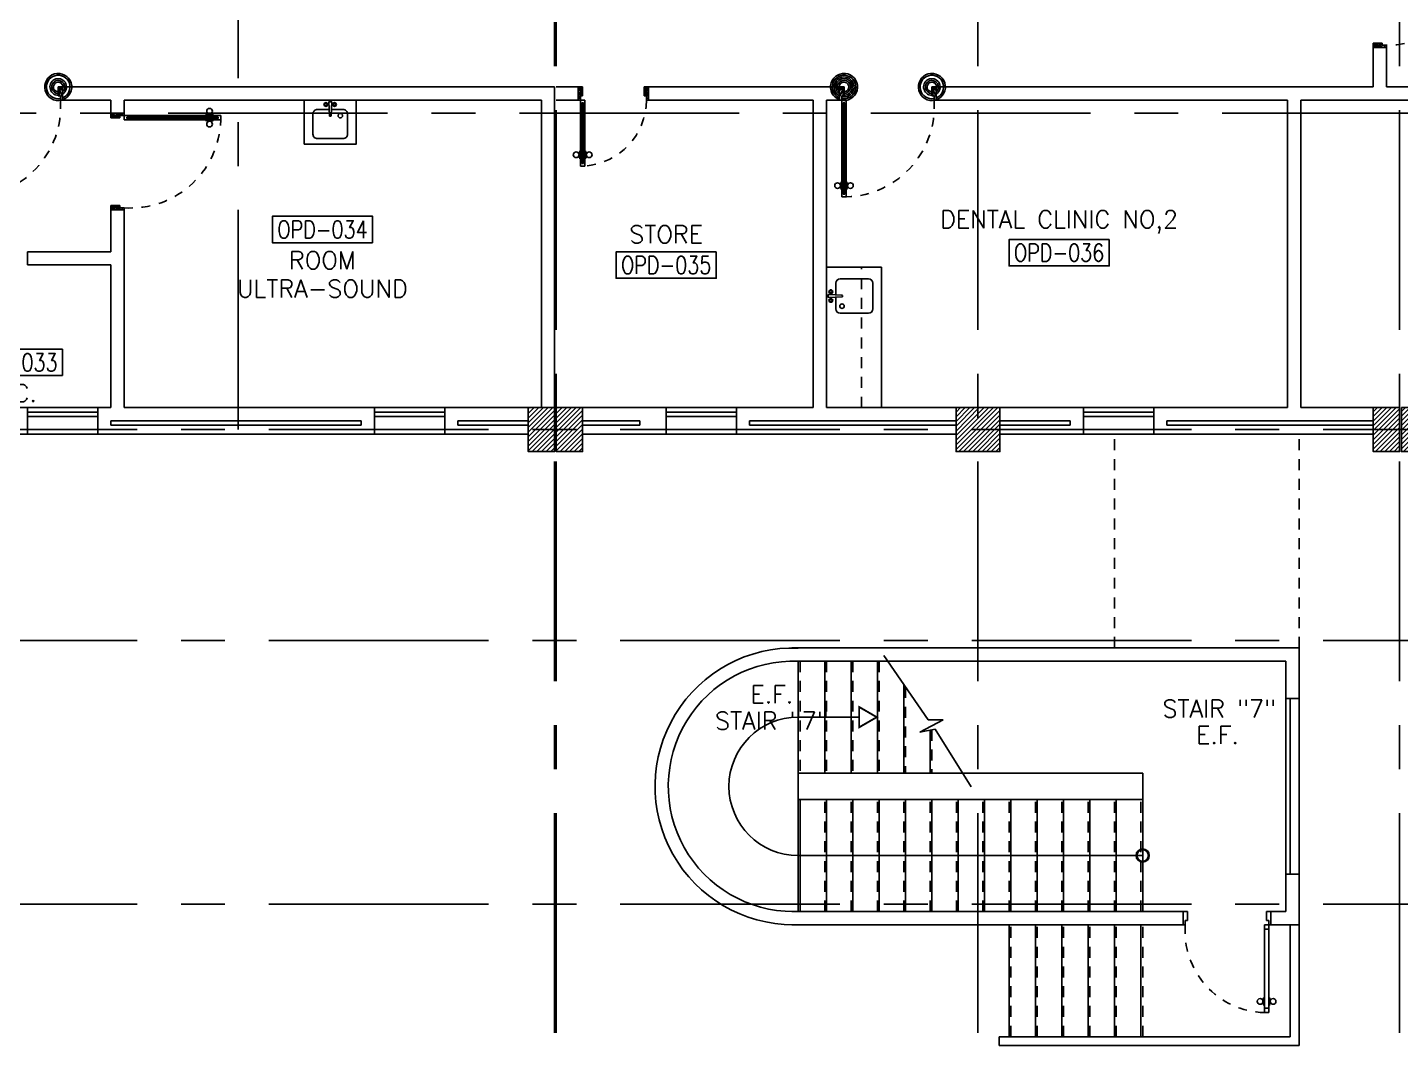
# Model space of a CAD drawing. Extents: x 417820 to 418048, y 43448 to 43539.
# Drawn here: x 417857.86 to 417873.49, y 43459.86 to 43471.45 of the extents above; entities that cross this region are included whole.
import ezdxf
from ezdxf.enums import TextEntityAlignment as Align

# ---------------------------------------------------------------- set-up
doc = ezdxf.new("R2010")
doc.units = 0
doc.header["$MEASUREMENT"] = 0
for name, pattern in [('CENTERX2', [4, 2.5, -0.5, 0.5, -0.5]), ('HIDDEN', [0.375, 0.25, -0.125]), ('HIDDEN2', [0.1875, 0.125, -0.0625])]:
    doc.linetypes.add(name, pattern=pattern)
doc.layers.get('0').update_dxf_attribs({"color": 11, "linetype": 'CONTINUOUS'})
for name, color, linetype in [('AXES', 11, 'CENTERX2'), ('COL', 11, 'CONTINUOUS'), ('DOOR', 11, 'CONTINUOUS'), ('Handrail', 11, 'CONTINUOUS'), ('HAT', 11, 'CONTINUOUS'), ('HIDDEN', 11, 'HIDDEN2'), ('INSUL', 11, 'CONTINUOUS'), ('Locker', 11, 'CONTINUOUS'), ('ME-FIX', 11, 'CONTINUOUS'), ('RM-BOX', 11, 'CONTINUOUS'), ('RM-NAME', 11, 'CONTINUOUS'), ('RM-NO', 11, 'CONTINUOUS'), ('SHAFT', 11, 'CONTINUOUS'), ('STR', 11, 'CONTINUOUS'), ('WALL', 11, 'CONTINUOUS'), ('WIN', 11, 'CONTINUOUS')]:
    doc.layers.add(name, color=color, linetype=linetype)
doc.styles.add('ROMANS', font='ROMANS.shx', dxfattribs={"width": 0.6})

# ---------------------------------------------------------------- blocks, each defined once
blk = doc.blocks.new('RM1')
at = {"layer": 'RM-BOX'}
blk.add_lwpolyline([(570, -200), (-570, -200), (-570, -500), (570, -500)], close=True, dxfattribs=at)
at = {"layer": 'RM-NAME', "style": 'ROMANS'}
for tag, p in [('ROOMNAME1', (0, 324)), ('ROOMNAME2', (0, 0))]:
    blk.add_attdef(tag, text='', height=200, dxfattribs=at).set_placement(p, align=Align.MIDDLE)
at = {"layer": 'RM-NO', "style": 'ROMANS', "width": 0.8}
blk.add_attdef('ROOMNO', text='', height=200, dxfattribs=at).set_placement((0, -350), align=Align.MIDDLE)
blk = doc.blocks.new('*X129')
at = {"color": 0}
for p, q in [((61359, 10129), (61837, 10607)), ((61359, 10182), (61784, 10607)), ((61359, 10235), (61731, 10607)), ((61359, 10288), (61678, 10607)), ((61359, 10341), (61624, 10607)), ((61359, 10395), (61571, 10607)), ((61359, 10448), (61518, 10607)), ((61359, 10501), (61465, 10607)), ((61359, 10554), (61412, 10607)), ((61359, 10607), (61359, 10607)), ((61390, 10107), (61859, 10576)), ((61443, 10107), (61859, 10523)), ((61496, 10107), (61859, 10470)), ((61549, 10107), (61859, 10417)), ((61602, 10107), (61859, 10364)), ((61655, 10107), (61859, 10311)), ((61708, 10107), (61859, 10258)), ((61761, 10107), (61859, 10205)), ((61814, 10107), (61859, 10152))]:
    blk.add_line(p, q, dxfattribs=at)
blk = doc.blocks.new('COL50')
at = {"layer": 'COL'}
blk.add_lwpolyline([(-250, 250), (-250, -250), (250, -250), (250, 250)], close=True, dxfattribs=at)
blk = doc.blocks.new('A$C74DC60CF')
at = {"layer": 'DOOR', "color": 0, "linetype": 'ByBlock'}
for p, q in [((65, 1155), (65, 1090)), ((74, 1155), (65, 1155)), ((74, 1078), (74, 1168)), ((81, 1168), (74, 1168)), ((74, 1155), (74, 1090)), ((81, 1200), (81, 1250)), ((131, 1250), (81, 1250)), ((81, 1250), (131, 1250)), ((81, 1200), (98, 1200)), ((98, 1200), (98, 1220)), ((98, 1220), (114, 1220)), ((114, 1200), (114, 1220)), ((114, 1200), (131, 1200)), ((131, 1200), (131, 1250)), ((131, 1168), (138, 1168)), ((138, 1078), (138, 1168)), ((138, 1155), (138, 1090)), ((138, 1155), (147, 1155)), ((147, 1155), (147, 1090)), ((74, 1090), (65, 1090)), ((81, 1078), (74, 1078)), ((131, 1078), (138, 1078)), ((138, 1090), (147, 1090)), ((98, 200), (81, 200)), ((81, 200), (81, 150)), ((98, 180), (98, 200)), ((114, 180), (98, 180)), ((131, 200), (114, 200)), ((114, 200), (114, 180)), ((131, 150), (131, 200)), ((56, 150), (56, 0)), ((56, 150), (81, 150)), ((106, 0), (56, 0)), ((131, 150), (81, 150)), ((81, 150), (81, 100)), ((81, 100), (106, 100)), ((106, 100), (106, 0)), ((1131, 100), (1106, 100)), ((1106, 100), (1106, 0)), ((1131, 150), (1131, 100)), ((1156, 150), (1131, 150)), ((1156, 150), (1156, 0)), ((1156, 0), (1156, 150)), ((1106, 0), (1156, 0))]:
    blk.add_line(p, q, dxfattribs=at)
at = {"layer": 'DOOR', "linetype": 'ByBlock'}
for p, q in [((81, 200), (81, 1200)), ((98, 200), (98, 1200)), ((114, 200), (114, 1200)), ((131, 1200), (131, 200))]:
    blk.add_line(p, q, dxfattribs=at)
at = {"layer": 'DOOR', "color": 9, "linetype": 'ByBlock'}
for p, q in [((106, 0), (56, 114)), ((106, 0), (56, 40)), ((106, 0), (93, 100)), ((1106, 0), (1156, 114)), ((1106, 0), (1119, 100)), ((1106, 0), (1156, 40))]:
    blk.add_line(p, q, dxfattribs=at)
at = {"layer": 'DOOR', "color": 0, "linetype": 'ByBlock'}
for centre in [(32, 1123), (179, 1123)]:
    blk.add_circle(centre, 32.4, dxfattribs=at)
at = {"layer": 'DOOR', "linetype": 'HIDDEN', "ltscale": 0.5}
blk.add_arc((106, 223), 1028, 355.9414, 91.3941, dxfattribs=at)
at = {"layer": 'DOOR', "color": 9, "linetype": 'ByBlock'}
for centre, radius, start, end in [((106, 0), 154, 103.7142, 108.8947), ((106, 0), 134, 100.72, 111.8402), ((106, 0), 114, 102.6226, 115.9162), ((106, 0), 94.4, 90, 121.9818), ((106, 0), 74.4, 90, 132.2236), ((106, 0), 54.4, 90, 156.7926), ((106, 0), 34.4, 90, 180), ((106, 0), 14.4, 90, 180), ((1106, 0), 94.4, 58.0182, 90), ((1106, 0), 74.4, 47.7764, 90), ((1106, 0), 54.4, 23.2074, 90), ((1106, 0), 34.4, 0, 90), ((1106, 0), 14.4, 0, 90), ((1106, 0), 134, 68.1598, 79.28), ((1106, 0), 154, 71.1053, 76.2858)]:
    blk.add_arc(centre, radius, start, end, dxfattribs=at)
blk = doc.blocks.new('C-300')
at = {"layer": 'HAT', "linetype": 'ByBlock', "ltscale": 0.3}
h = blk.add_hatch(dxfattribs=at)
h.set_pattern_fill('ANSI31', color=8, scale=300, style=0)
h.set_pattern_definition([(45, (-258496.182, -82361.005), (-26.5165043, 26.5165043), [])])
h.paths.add_polyline_path([(300, 500), (0, 500), (0, 250), (300, 250)])
h.paths.add_polyline_path([(300, 250), (0, 250), (0, 0), (300, 0)])
at = {"layer": 'COL'}
blk.add_lwpolyline([(0, 500), (300, 500), (300, 0), (0, 0)], close=True, dxfattribs=at)
blk = doc.blocks.new('C-300A')
at = {"layer": 'SHAFT', "color": 6, "linetype": 'ByBlock', "ltscale": 0.3}
for p in [(-300, 0), (20, 0)]:
    blk.add_blockref('C-300', p, dxfattribs=at)
blk = doc.blocks.new('DOOR80')
at = {"layer": 'DOOR', "color": 7, "linetype": 'ByBlock'}
for p, q in [((-150, 800), (0, 800)), ((-150, 800), (-150, 775)), ((0, 800), (-150, 800)), ((0, 750), (-114, 800)), ((0, 750), (-40, 800)), ((0, 750), (0, 800)), ((-150, 775), (-100, 775)), ((-100, 775), (-100, 750)), ((0, 750), (-100, 763)), ((-100, 750), (0, 750)), ((-850, 75), (-900, 75)), ((-900, 75), (-900, 25)), ((-900, 25), (-900, 75)), ((-850, 25), (-900, 25)), ((-850, 58), (-870, 58)), ((-870, 42), (-870, 58)), ((-850, 42), (-870, 42)), ((-850, 58), (-850, 75)), ((-850, 25), (-850, 42)), ((-727, 82), (-817, 82)), ((-817, 75), (-817, 82)), ((-817, 25), (-817, 18)), ((-727, 18), (-817, 18)), ((-805, 91), (-740, 91)), ((-805, 82), (-805, 91)), ((-805, 82), (-740, 82)), ((-805, 18), (-740, 18)), ((-805, 18), (-805, 9)), ((-805, 9), (-740, 9)), ((-740, 82), (-740, 91)), ((-740, 18), (-740, 9)), ((-727, 75), (-727, 82)), ((-727, 25), (-727, 18)), ((-150, 75), (-200, 75)), ((-200, 75), (-200, 58)), ((-200, 58), (-180, 58)), ((-180, 42), (-200, 42)), ((-200, 42), (-200, 25)), ((-200, 25), (-150, 25)), ((-180, 58), (-180, 42)), ((-150, 75), (-150, 25)), ((-150, 25), (-100, 25)), ((-150, 0), (-150, 25)), ((0, 0), (-150, 0)), ((0, 50), (-114, 0)), ((-100, 25), (-100, 50)), ((0, 50), (-100, 37)), ((-100, 50), (0, 50)), ((0, 50), (-40, 0)), ((0, 50), (0, 0))]:
    blk.add_line(p, q, dxfattribs=at)
at = {"layer": 'DOOR', "linetype": 'ByBlock'}
for p, q in [((-850, 75), (-200, 75)), ((-200, 58), (-850, 58)), ((-200, 42), (-850, 42)), ((-200, 25), (-850, 25))]:
    blk.add_line(p, q, dxfattribs=at)
at = {"layer": 'DOOR', "color": 7, "linetype": 'ByBlock'}
for centre in [(-772, 124), (-772, -24)]:
    blk.add_circle(centre, 32.4, dxfattribs=at)
for centre, radius, start, end in [((0, 750), 154, 161.1053, 166.2858), ((0, 750), 134, 158.1598, 169.28), ((0, 750), 94.4, 148.0182, 180), ((0, 750), 74.4, 137.7764, 180), ((0, 750), 54.4, 113.2074, 180), ((0, 750), 34.4, 90, 180), ((0, 750), 14.4, 90, 180), ((0, 50), 154, 193.7142, 198.8947), ((0, 50), 134, 190.72, 201.8402), ((0, 50), 114, 192.6226, 205.9162), ((0, 50), 94.4, 180, 211.9818), ((0, 50), 74.4, 180, 222.2236), ((0, 50), 54.4, 180, 246.7926), ((0, 50), 34.4, 180, 270), ((0, 50), 14.4, 180, 270)]:
    blk.add_arc(centre, radius, start, end, dxfattribs=at)
at = {"layer": 'DOOR', "linetype": 'HIDDEN', "ltscale": 0.5}
blk.add_arc((-149, 23), 752, 90.0695, 176.0204, dxfattribs=at)
blk = doc.blocks.new('DOOR100')
at = {"layer": 'DOOR', "color": 7, "linetype": 'ByBlock'}
for p, q in [((-75, 1250), (-75, 1300)), ((-75, 1300), (-25, 1300)), ((-25, 1300), (-75, 1300)), ((-58, 1250), (-58, 1270)), ((-42, 1270), (-58, 1270)), ((-42, 1250), (-42, 1270)), ((-25, 1250), (-25, 1300)), ((-91, 1205), (-91, 1140)), ((-82, 1205), (-91, 1205)), ((-82, 1140), (-91, 1140)), ((-82, 1128), (-82, 1218)), ((-75, 1218), (-82, 1218)), ((-82, 1205), (-82, 1140)), ((-75, 1128), (-82, 1128)), ((-58, 1250), (-75, 1250)), ((-25, 1250), (-42, 1250)), ((-25, 1218), (-18, 1218)), ((-25, 1128), (-18, 1128)), ((-18, 1128), (-18, 1218)), ((-18, 1205), (-18, 1140)), ((-18, 1205), (-9, 1205)), ((-18, 1140), (-9, 1140)), ((-9, 1205), (-9, 1140)), ((-75, 200), (-58, 200)), ((-75, 150), (-75, 200)), ((-58, 200), (-58, 180)), ((-58, 180), (-42, 180)), ((-42, 200), (-25, 200)), ((-42, 180), (-42, 200)), ((-25, 200), (-25, 150)), ((-1200, 0), (-1200, 150)), ((-1200, 150), (-1175, 150)), ((-1200, 150), (-1200, 0)), ((-1150, 0), (-1200, 114)), ((-1150, 0), (-1200, 40)), ((-1150, 0), (-1200, 0)), ((-1175, 150), (-1175, 100)), ((-1175, 100), (-1150, 100)), ((-1150, 0), (-1163, 100)), ((-1150, 100), (-1150, 0)), ((-75, 150), (-25, 150)), ((-50, 0), (0, 114)), ((-50, 100), (-50, 0)), ((-50, 0), (-37, 100)), ((-25, 100), (-50, 100)), ((-50, 0), (0, 40)), ((-50, 0), (0, 0)), ((0, 150), (-25, 150)), ((-25, 150), (-25, 100)), ((0, 0), (0, 150)), ((0, 150), (0, 0))]:
    blk.add_line(p, q, dxfattribs=at)
at = {"layer": 'DOOR', "linetype": 'ByBlock'}
for p, q in [((-75, 1250), (-75, 200)), ((-58, 200), (-58, 1250)), ((-42, 200), (-42, 1250)), ((-25, 200), (-25, 1250))]:
    blk.add_line(p, q, dxfattribs=at)
at = {"layer": 'DOOR', "color": 7, "linetype": 'ByBlock'}
for centre in [(-124, 1173), (24, 1173)]:
    blk.add_circle(centre, 32.4, dxfattribs=at)
at = {"layer": 'DOOR', "linetype": 'HIDDEN', "ltscale": 0.5}
blk.add_arc((-25, 150), 1150, 90, 180, dxfattribs=at)
at = {"layer": 'DOOR', "color": 7, "linetype": 'ByBlock'}
for centre, radius, start, end in [((-1150, 0), 154, 103.7142, 108.8947), ((-1150, 0), 134, 100.72, 111.8402), ((-1150, 0), 94.4, 90, 121.9818), ((-1150, 0), 74.4, 90, 132.2236), ((-1150, 0), 54.4, 90, 156.7926), ((-1150, 0), 34.4, 90, 180), ((-1150, 0), 14.4, 90, 180), ((-50, 0), 94.4, 58.0182, 90), ((-50, 0), 74.4, 47.7764, 90), ((-50, 0), 54.4, 23.2074, 90), ((-50, 0), 34.4, 0, 90), ((-50, 0), 14.4, 0, 90), ((-50, 0), 134, 68.1598, 79.28), ((-50, 0), 114, 64.0838, 77.3774), ((-50, 0), 154, 71.1053, 76.2858)]:
    blk.add_arc(centre, radius, start, end, dxfattribs=at)
blk = doc.blocks.new('STL-DR')
at = {"layer": 'DOOR', "color": 0, "linetype": 'ByBlock'}
for p, q in [((50, 0), (0, 0)), ((0, -150), (0, 0)), ((50, -100), (50, 0)), ((0, -150), (25, -150)), ((25, -100), (50, -100)), ((25, -150), (25, -100)), ((75, -150), (25, -150)), ((25, -200), (25, -150)), ((75, -150), (75, -200)), ((950, -100), (950, 0)), ((950, 0), (1000, 0)), ((975, -100), (950, -100)), ((975, -150), (975, -100)), ((1000, -150), (975, -150)), ((1000, 0), (1000, -150)), ((75, -200), (25, -200)), ((18, -990), (9, -990)), ((9, -1055), (9, -990)), ((18, -1055), (9, -1055)), ((18, -978), (18, -1068)), ((25, -978), (18, -978)), ((18, -1055), (18, -990)), ((25, -1068), (18, -1068)), ((75, -978), (82, -978)), ((75, -1068), (82, -1068)), ((82, -978), (82, -1068)), ((82, -990), (91, -990)), ((82, -1055), (82, -990)), ((82, -1055), (91, -1055)), ((91, -1055), (91, -990)), ((25, -1100), (75, -1100)), ((25, -1100), (25, -1150)), ((25, -1150), (75, -1150)), ((75, -1150), (25, -1150)), ((75, -1100), (75, -1150))]:
    blk.add_line(p, q, dxfattribs=at)
at = {"layer": 'DOOR', "linetype": 'ByBlock'}
for p, q in [((25, -200), (25, -1100)), ((75, -1100), (75, -200))]:
    blk.add_line(p, q, dxfattribs=at)
at = {"layer": 'DOOR', "color": 0, "linetype": 'ByBlock'}
for centre in [(-24, -1023), (124, -1023)]:
    blk.add_circle(centre, 32.4, dxfattribs=at)
at = {"layer": 'DOOR', "linetype": 'HIDDEN', "ltscale": 0.5}
blk.add_arc((50, -223), 928, 271.544, 4.4816, dxfattribs=at)
at = {"layer": 'WALL'}
for p, q in [((0, 0), (0, -150)), ((0, 0), (0, -150)), ((1000, 0), (1000, -150))]:
    blk.add_line(p, q, dxfattribs=at)
blk = doc.blocks.new('A$C180A3EE7')
at = {"layer": 'ME-FIX'}
blk.add_lwpolyline([(0.593, 0), (0.593, 0.5), (0, 0.5), (0, 0)], dxfattribs=at)
blk.add_lwpolyline([(0.309, 0.107), (0.443, 0.107, 0.414214), (0.493, 0.157), (0.493, 0.388, 0.414214), (0.443, 0.438), (0.15, 0.438, 0.414214), (0.1, 0.388), (0.1, 0.157, 0.414214), (0.15, 0.107), (0.284, 0.107)], format="xyb", dxfattribs=at)
blk.add_lwpolyline([(0.28, 0.019), (0.312, 0.019), (0.306, 0.174, 1), (0.286, 0.174)], format="xyb", close=True, dxfattribs=at)
for centre, radius in [((0.182, 0.177), 0.0255), ((0.247, 0.05), 0.0217), ((0.247, 0.05), 0.014), ((0.346, 0.05), 0.0217), ((0.346, 0.05), 0.014)]:
    blk.add_circle(centre, radius, dxfattribs=at)
blk = doc.blocks.new('A$C347D0806')
at = {"layer": 'ME-FIX'}
for p, q in [((0.627, 1.6), (0.627, 0)), ((0.107, 1.28), (0.107, 1.417)), ((0.157, 1.467), (0.478, 1.467)), ((0.528, 1.417), (0.528, 1.124)), ((0.019, 1.254), (0.019, 1.287)), ((0.019, 1.287), (0.174, 1.28)), ((0.019, 1.254), (0.174, 1.261)), ((0.107, 1.124), (0.107, 1.261)), ((0.478, 1.074), (0.157, 1.074)), ((0.627, 0), (0, 0))]:
    blk.add_line(p, q, dxfattribs=at)
for centre, radius in [((0.05, 1.32), 0.0217), ((0.05, 1.32), 0.014), ((0.05, 1.221), 0.0217), ((0.05, 1.221), 0.014), ((0.177, 1.156), 0.0255)]:
    blk.add_circle(centre, radius, dxfattribs=at)
for centre, radius, start, end in [((0.157, 1.417), 0.0499, 90, 180), ((0.478, 1.417), 0.0499, 0, 90), ((0.174, 1.27), 0.00997, 270, 90), ((0.157, 1.124), 0.0499, 180, 270), ((0.478, 1.124), 0.0499, 270, 0)]:
    blk.add_arc(centre, radius, start, end, dxfattribs=at)

msp = doc.modelspace()

# ---------------------------------------------------------------- linework, layer by layer
for p, q in [((417868.1114, 43463.5709), (417867.6037, 43464.3022)), ((417868.0128, 43463.4305), (417868.2817, 43463.5709)), ((417868.1882, 43463.4656), (417868.0128, 43463.4305)), ((417868.2817, 43463.5709), (417868.1114, 43463.5709)), ((417868.5974, 43462.8104), (417868.1882, 43463.4656)), ((417866.6314, 43462.9643), (417870.5514, 43462.9643)), ((417866.6314, 43462.9643), (417866.6314, 43462.6643)), ((417870.5514, 43462.6643), (417870.5514, 43462.9643)), ((417866.6314, 43462.6643), (417870.5514, 43462.6643))]:
    msp.add_line(p, q)
at = {"layer": 'AXES'}
for p, q in [((417868.6766, 43460.01), (417868.6766, 43538.8227)), ((417863.8566, 43460.01), (417863.8566, 43538.1468)), ((417863.8766, 43460.01), (417863.8766, 43538.1468)), ((417873.4766, 43460.01), (417873.4766, 43538.1375)), ((417860.2566, 43466.8743), (417860.2566, 43525.6943)), ((417831.4566, 43470.4743), (417889.6966, 43470.4743)), ((417820.6052, 43466.8743), (417890.8966, 43466.8743)), ((417820.6052, 43464.4743), (417889.6966, 43464.4743)), ((417820.6052, 43464.4743), (417898.0966, 43464.4743)), ((417820.6052, 43461.4743), (417887.8966, 43461.4743)), ((417820.6052, 43461.4743), (417887.8966, 43461.4743))]:
    msp.add_line(p, q, dxfattribs=at)
at = {"layer": 'Handrail'}
for p, q in [((417872.2316, 43461.2393), (417872.2316, 43459.9643)), ((417872.3316, 43461.2393), (417872.3316, 43459.8643)), ((417872.2316, 43459.9643), (417868.9184, 43459.9643)), ((417868.9184, 43459.8643), (417868.9184, 43459.9643)), ((417872.3316, 43459.8643), (417868.9184, 43459.8643))]:
    msp.add_line(p, q, dxfattribs=at)
at = {"layer": 'HIDDEN'}
for p, q in [((417870.2316, 43464.3893), (417870.2316, 43466.8243)), ((417872.3316, 43464.3893), (417872.3316, 43466.8243))]:
    msp.add_line(p, q, dxfattribs=at)
at = {"layer": 'INSUL'}
for p, q in [((417858.8066, 43466.9743), (417861.6566, 43466.9743)), ((417858.8066, 43466.9243), (417858.8066, 43466.9743)), ((417858.8066, 43466.9243), (417861.6566, 43466.9243)), ((417861.6566, 43466.9243), (417861.6566, 43466.9743)), ((417862.7566, 43466.9243), (417862.7566, 43466.9743)), ((417862.7566, 43466.9743), (417863.5566, 43466.9743)), ((417862.7566, 43466.9243), (417863.5566, 43466.9243)), ((417864.1766, 43466.9743), (417864.8266, 43466.9743)), ((417864.1766, 43466.9243), (417864.8266, 43466.9243)), ((417864.8266, 43466.9243), (417864.8266, 43466.9743)), ((417866.0766, 43466.9743), (417868.4266, 43466.9743)), ((417866.0766, 43466.9243), (417866.0766, 43466.9743)), ((417866.0766, 43466.9243), (417868.4266, 43466.9243)), ((417868.9266, 43466.9743), (417869.7266, 43466.9743)), ((417868.9266, 43466.9243), (417869.7266, 43466.9243)), ((417869.7266, 43466.9243), (417869.7266, 43466.9743)), ((417870.8266, 43466.9743), (417873.1766, 43466.9743)), ((417870.8266, 43466.9243), (417870.8266, 43466.9743)), ((417870.8266, 43466.9243), (417873.1766, 43466.9243))]:
    msp.add_line(p, q, dxfattribs=at)
at = {"layer": 'ME-FIX'}
msp.add_line((417867.5781, 43468.7245), (417866.9516, 43468.7245), dxfattribs=at)
at = {"layer": 'ME-FIX', "linetype": 'HIDDEN2'}
msp.add_line((417867.3516, 43467.1243), (417867.3516, 43468.7245), dxfattribs=at)
at = {"layer": 'STR'}
for p, q in [((417866.6314, 43464.2393), (417866.6314, 43462.9643)), ((417866.9314, 43464.2393), (417866.9314, 43462.9643)), ((417867.2314, 43464.2393), (417867.2314, 43462.9643)), ((417867.5314, 43464.2393), (417867.5314, 43462.9643)), ((417867.8314, 43463.9742), (417867.8314, 43462.9643)), ((417867.3246, 43463.6018), (417866.629, 43463.6018)), ((417868.1314, 43463.4542), (417868.1314, 43462.9643)), ((417866.6314, 43461.3893), (417866.6314, 43462.6643)), ((417866.6514, 43461.3893), (417866.6514, 43462.6643)), ((417866.9514, 43461.3893), (417866.9514, 43462.6643)), ((417867.2514, 43461.3893), (417867.2514, 43462.6643)), ((417867.5514, 43461.3893), (417867.5514, 43462.6643)), ((417867.8514, 43461.3893), (417867.8514, 43462.6643)), ((417868.1514, 43461.3893), (417868.1514, 43462.6643)), ((417868.4514, 43461.3893), (417868.4514, 43462.6643)), ((417868.7514, 43461.3893), (417868.7514, 43462.6643)), ((417869.0514, 43461.3893), (417869.0514, 43462.6643)), ((417869.3514, 43461.3893), (417869.3514, 43462.6643)), ((417869.6514, 43461.3893), (417869.6514, 43462.6643)), ((417869.9514, 43461.3893), (417869.9514, 43462.6643)), ((417870.2514, 43461.3893), (417870.2514, 43462.6643)), ((417870.5514, 43461.3893), (417870.5514, 43462.6643)), ((417870.5514, 43462.0268), (417866.629, 43462.0268)), ((417869.0314, 43459.9643), (417869.0314, 43461.2393)), ((417869.3314, 43459.9643), (417869.3314, 43461.2393)), ((417869.6314, 43459.9643), (417869.6314, 43461.2393)), ((417869.9314, 43459.9643), (417869.9314, 43461.2393)), ((417870.2314, 43459.9643), (417870.2314, 43461.2393)), ((417870.5314, 43459.9643), (417870.5314, 43461.2393))]:
    msp.add_line(p, q, dxfattribs=at)
at = {"layer": 'STR', "linetype": 'HIDDEN2'}
for p, q in [((417866.6514, 43464.2393), (417866.6514, 43462.9643)), ((417866.9514, 43464.2393), (417866.9514, 43462.9643)), ((417867.2514, 43464.2393), (417867.2514, 43462.9643)), ((417867.5514, 43464.2393), (417867.5514, 43462.9643)), ((417867.8514, 43463.9454), (417867.8514, 43462.9643)), ((417868.1514, 43463.4582), (417868.1514, 43462.9643)), ((417866.6314, 43461.3893), (417866.6314, 43462.6643)), ((417866.6514, 43461.3893), (417866.6514, 43462.6643)), ((417866.9314, 43461.3893), (417866.9314, 43462.6643)), ((417867.2314, 43461.3893), (417867.2314, 43462.6643)), ((417867.5314, 43461.3893), (417867.5314, 43462.6643)), ((417867.8314, 43461.3893), (417867.8314, 43462.6643)), ((417868.1314, 43461.3893), (417868.1314, 43462.6643)), ((417868.4314, 43461.3893), (417868.4314, 43462.6643)), ((417868.7314, 43461.3893), (417868.7314, 43462.6643)), ((417869.0314, 43461.3893), (417869.0314, 43462.6643)), ((417869.3314, 43461.3893), (417869.3314, 43462.6643)), ((417869.6314, 43461.3893), (417869.6314, 43462.6643)), ((417869.9314, 43461.3893), (417869.9314, 43462.6643)), ((417870.2314, 43461.3893), (417870.2314, 43462.6643)), ((417870.5314, 43461.3893), (417870.5314, 43462.6643)), ((417869.0514, 43459.9643), (417869.0514, 43461.2393)), ((417869.3514, 43459.9643), (417869.3514, 43461.2393)), ((417869.6514, 43459.9643), (417869.6514, 43461.2393)), ((417869.9514, 43459.9643), (417869.9514, 43461.2393)), ((417870.2514, 43459.9643), (417870.2514, 43461.2393)), ((417870.5514, 43459.9643), (417870.5514, 43461.2393))]:
    msp.add_line(p, q, dxfattribs=at)
at = {"layer": 'STR', "const_width": 0.0215}
msp.add_lwpolyline([(417867.3246, 43463.4864), (417867.3246, 43463.7173), (417867.5246, 43463.6018)], close=True, dxfattribs=at)
at = {"layer": 'STR'}
for radius in [0.075, 0.065]:
    msp.add_circle((417870.5514, 43462.0268), radius, dxfattribs=at)
msp.add_arc((417866.629, 43462.8143), 0.7875, 90, 270, dxfattribs=at)
at = {"layer": 'WALL'}
for p, q in [((417873.3266, 43471.2243), (417873.1766, 43471.2243)), ((417873.1766, 43470.7743), (417873.1766, 43471.2243)), ((417873.3266, 43470.7743), (417873.3266, 43471.2243)), ((417858.2566, 43470.7743), (417863.8566, 43470.7743)), ((417858.2566, 43470.7743), (417858.2566, 43470.6243)), ((417863.8566, 43467.1243), (417863.8566, 43470.7743)), ((417863.8766, 43470.7743), (417864.1266, 43470.7743)), ((417864.1266, 43470.6243), (417864.1266, 43470.7743)), ((417864.9266, 43470.7743), (417864.9266, 43470.6243)), ((417867.1016, 43470.7743), (417864.9266, 43470.7743)), ((417867.1016, 43470.7743), (417867.0766, 43470.7743)), ((417867.1016, 43470.6243), (417867.1016, 43470.7743)), ((417868.2016, 43470.7743), (417868.2016, 43470.6243)), ((417869.2516, 43470.7743), (417868.2016, 43470.7743)), ((417873.1766, 43470.7743), (417868.2016, 43470.7743)), ((417875.8716, 43470.7743), (417873.3266, 43470.7743)), ((417858.2566, 43470.6243), (417858.8066, 43470.6243)), ((417858.8066, 43470.6243), (417858.8066, 43470.4743)), ((417858.8066, 43470.4743), (417858.9566, 43470.4743)), ((417858.9566, 43470.6243), (417858.9566, 43470.4743)), ((417858.9566, 43470.6243), (417863.7066, 43470.6243)), ((417863.7066, 43467.1243), (417863.7066, 43470.6243)), ((417863.8766, 43470.6243), (417864.1266, 43470.6243)), ((417866.8016, 43470.6243), (417864.9266, 43470.6243)), ((417866.8016, 43467.1243), (417866.8016, 43470.6243)), ((417866.9516, 43467.1243), (417866.9516, 43470.6243)), ((417867.1016, 43470.6243), (417866.9516, 43470.6243)), ((417867.1016, 43470.6243), (417867.0766, 43470.6243)), ((417872.2016, 43470.6243), (417868.2016, 43470.6243)), ((417869.2516, 43470.6243), (417868.2016, 43470.6243)), ((417872.2016, 43467.1243), (417872.2016, 43470.6243)), ((417872.3516, 43467.1243), (417872.3516, 43470.6243)), ((417872.3516, 43470.6243), (417875.8716, 43470.6243)), ((417858.8066, 43469.3743), (417858.9566, 43469.3743)), ((417858.8066, 43469.3743), (417858.8066, 43468.8993)), ((417858.9566, 43469.3743), (417858.9566, 43467.1243)), ((417857.8566, 43468.7493), (417857.8566, 43468.8993)), ((417857.8566, 43468.7493), (417857.8566, 43468.8993)), ((417857.8566, 43468.8993), (417858.8066, 43468.8993)), ((417857.8566, 43468.7493), (417858.8066, 43468.7493)), ((417858.8066, 43468.7493), (417858.8066, 43467.1243)), ((417856.9066, 43467.1243), (417857.8566, 43467.1243)), ((417857.8566, 43466.8243), (417857.8566, 43467.1243)), ((417858.6566, 43466.8243), (417858.6566, 43467.1243)), ((417858.8066, 43467.1243), (417858.6566, 43467.1243)), ((417858.9566, 43467.1243), (417861.8066, 43467.1243)), ((417861.8066, 43466.8243), (417861.8066, 43467.1243)), ((417862.6066, 43466.8243), (417862.6066, 43467.1243)), ((417862.6066, 43467.1243), (417863.6066, 43467.1243)), ((417864.1766, 43467.1243), (417865.1266, 43467.1243)), ((417865.1266, 43466.8243), (417865.1266, 43467.1243)), ((417865.9266, 43467.1243), (417866.8016, 43467.1243)), ((417865.9266, 43466.8243), (417865.9266, 43467.1243)), ((417866.9516, 43467.1243), (417868.4266, 43467.1243)), ((417868.9266, 43467.1243), (417869.8766, 43467.1243)), ((417869.8766, 43466.8243), (417869.8766, 43467.1243)), ((417870.6766, 43467.1243), (417872.2016, 43467.1243)), ((417870.6766, 43466.8243), (417870.6766, 43467.1243)), ((417872.3516, 43467.1243), (417873.2266, 43467.1243)), ((417856.9066, 43466.8243), (417857.8566, 43466.8243)), ((417858.6566, 43466.8243), (417861.8066, 43466.8243)), ((417862.6066, 43466.8243), (417863.5566, 43466.8243)), ((417864.1766, 43466.8243), (417865.1266, 43466.8243)), ((417865.9266, 43466.8243), (417868.4266, 43466.8243)), ((417868.9266, 43466.8243), (417869.8766, 43466.8243)), ((417870.6766, 43466.8243), (417873.1766, 43466.8243)), ((417866.5561, 43464.3893), (417872.3316, 43464.3893)), ((417872.3316, 43464.3893), (417872.3316, 43463.8143)), ((417866.5561, 43464.2393), (417872.1816, 43464.2393)), ((417872.1816, 43464.2393), (417872.1816, 43463.8143)), ((417872.3316, 43463.8143), (417872.1816, 43463.8143)), ((417872.3316, 43461.8143), (417872.1816, 43461.8143)), ((417872.1816, 43461.8143), (417872.1816, 43461.3893)), ((417872.3316, 43461.8143), (417872.3316, 43461.2393)), ((417866.5561, 43461.3893), (417871.0316, 43461.3893)), ((417871.0116, 43461.2393), (417871.0116, 43461.3893)), ((417872.0116, 43461.2393), (417872.0116, 43461.3893)), ((417872.0116, 43461.3893), (417872.1816, 43461.3893)), ((417866.5561, 43461.2393), (417871.0316, 43461.2393)), ((417872.0116, 43461.2393), (417872.3316, 43461.2393))]:
    msp.add_line(p, q, dxfattribs=at)
for radius, start in [(1.575, 87.98658), (1.425, 87.77455)]:
    msp.add_arc((417866.5761, 43462.8143), radius, start, 270.00003, dxfattribs=at)
at = {"layer": 'WIN'}
for p, q in [((417858.6566, 43467.1243), (417857.8566, 43467.1243)), ((417858.6566, 43467.0743), (417857.8566, 43467.0743)), ((417862.6066, 43467.1243), (417861.8066, 43467.1243)), ((417862.6066, 43467.0743), (417861.8066, 43467.0743)), ((417865.9266, 43467.1243), (417865.1266, 43467.1243)), ((417865.9266, 43467.0743), (417865.1266, 43467.0743)), ((417870.6766, 43467.1243), (417869.8766, 43467.1243)), ((417870.6766, 43467.0743), (417869.8766, 43467.0743)), ((417858.6566, 43467.0243), (417857.8566, 43467.0243)), ((417862.6066, 43467.0243), (417861.8066, 43467.0243)), ((417865.9266, 43467.0243), (417865.1266, 43467.0243)), ((417870.6766, 43467.0243), (417869.8766, 43467.0243)), ((417858.6566, 43466.8243), (417857.8566, 43466.8243)), ((417862.6066, 43466.8243), (417861.8066, 43466.8243)), ((417865.9266, 43466.8243), (417865.1266, 43466.8243)), ((417870.6766, 43466.8243), (417869.8766, 43466.8243)), ((417872.1816, 43463.8143), (417872.1816, 43461.8143)), ((417872.2316, 43463.8143), (417872.2316, 43461.8143)), ((417872.3316, 43463.8143), (417872.3316, 43461.8143))]:
    msp.add_line(p, q, dxfattribs=at)

# ---------------------------------------------------------------- block references
at = {"layer": 'COL', "linetype": 'ByBlock', "xscale": 0.001000000047497451, "yscale": 0.0009999999892897904, "zscale": 0.001}
for p in [(417863.8566, 43466.6243), (417873.4766, 43466.6243)]:
    msp.add_blockref('C-300A', p, dxfattribs=at)
at = {"layer": 'COL', "xscale": 0.001000000047497451, "yscale": 0.0009999999892897904, "zscale": 0.001}
msp.add_blockref('COL50', (417868.6766, 43466.8743), dxfattribs=at)
at = {"layer": 'DOOR', "xscale": -0.0009999999892897904, "yscale": 0.0009999999892897904, "zscale": 0.001, "rotation": 270}
for name, p in [('DOOR100', (417873.1766, 43472.4243)), ('DOOR80', (417864.1266, 43470.7743))]:
    msp.add_blockref(name, p, dxfattribs=at)
at = {"layer": 'DOOR', "color": 0, "yscale": 0.0009999999892897904, "zscale": 0.001}
for p, xscale, rotation in [((417857.1007, 43470.7743), -0.001000000047497451, 180), ((417867.0457, 43470.7743), -0.001000000047497451, 180), ((417858.8066, 43470.5303), 0.0009999999892897904, 270)]:
    msp.add_blockref('A$C74DC60CF', p, dxfattribs=dict(at, xscale=xscale, rotation=rotation))
at = {"layer": 'DOOR', "color": 1, "xscale": -0.001000000047497451, "yscale": 0.0009999999892897904, "zscale": 0.001}
msp.add_blockref('STL-DR', (417872.0116, 43461.3893), dxfattribs=at)
at = {"layer": 'HAT'}
ref = msp.add_blockref('RM1', (417861.2146, 43468.8022), dxfattribs=dict(at, xscale=-0.001000000047497451, yscale=0.0009999999892897904, zscale=0.001, rotation=180))
ref.add_attrib('ROOMNO', 'OPD-034', dxfattribs={"layer": 'RM-NO', "height": 0.2, "style": 'ROMANS', "width": 0.8}).set_placement((417861.2146, 43469.1522), align=Align.MIDDLE)
ref.add_attrib('ROOMNAME2', 'ROOM', dxfattribs={"layer": 'RM-NAME', "height": 0.2, "style": 'ROMANS'}).set_placement((417861.2146, 43468.8022), align=Align.MIDDLE)
ref.add_attrib('ROOMNAME1', 'ULTRA-SOUND', dxfattribs={"layer": 'RM-NAME', "height": 0.2, "style": 'ROMANS'}).set_placement((417861.2146, 43468.4784), align=Align.MIDDLE)
at = {"layer": 'HAT', "xscale": 0.001000000047497451, "yscale": 0.0009999999892897904, "zscale": 0.001}
for p, values in [((417869.5999, 43469.2379), {'ROOMNO': 'OPD-036', 'ROOMNAME2': 'DENTAL CLINIC NO,2'}), ((417865.1272, 43469.0974), {'ROOMNO': 'OPD-035', 'ROOMNAME2': 'STORE'})]:
    msp.add_blockref('RM1', p, dxfattribs=at).add_auto_attribs(values)
at = {"layer": 'HAT'}
ref = msp.add_blockref('RM1', (417857.6854, 43467.2891), dxfattribs=dict(at, xscale=-0.001000000047497451, yscale=0.0009999999892897904, zscale=0.001, rotation=180))
ref.add_attrib('ROOMNO', 'OPD-033', dxfattribs={"layer": 'RM-NO', "height": 0.2, "style": 'ROMANS', "width": 0.8}).set_placement((417857.6854, 43467.6391), align=Align.MIDDLE)
ref.add_attrib('ROOMNAME2', 'W.C.', dxfattribs={"layer": 'RM-NAME', "height": 0.2, "style": 'ROMANS'}).set_placement((417857.6854, 43467.2891), align=Align.MIDDLE)
at = {"layer": 'HAT', "xscale": 0.001000000047497451, "yscale": 0.0009999999892897904, "zscale": 0.001}
msp.add_blockref('*X129', (417807.0674, 43456.5176), dxfattribs=at)
at = {"layer": 'Locker'}
msp.add_blockref('A$C347D0806', (417866.9516, 43467.1243), dxfattribs=at)
at = {"layer": 'ME-FIX', "rotation": 180}
msp.add_blockref('A$C180A3EE7', (417861.5995, 43470.6243), dxfattribs=at)

# ---------------------------------------------------------------- texts
at = {"layer": 'RM-NAME', "style": 'ROMANS'}
for s, p in [('E.F.', (417866.3305, 43463.8605)), ('STAIR "7"', (417871.4236, 43463.6987)), ('STAIR "7"', (417866.3305, 43463.5605)), ('E.F.', (417871.4036, 43463.3987))]:
    msp.add_text(s, height=0.2, dxfattribs=at).set_placement(p, align=Align.MIDDLE)

doc.saveas('drawing.dxf')
